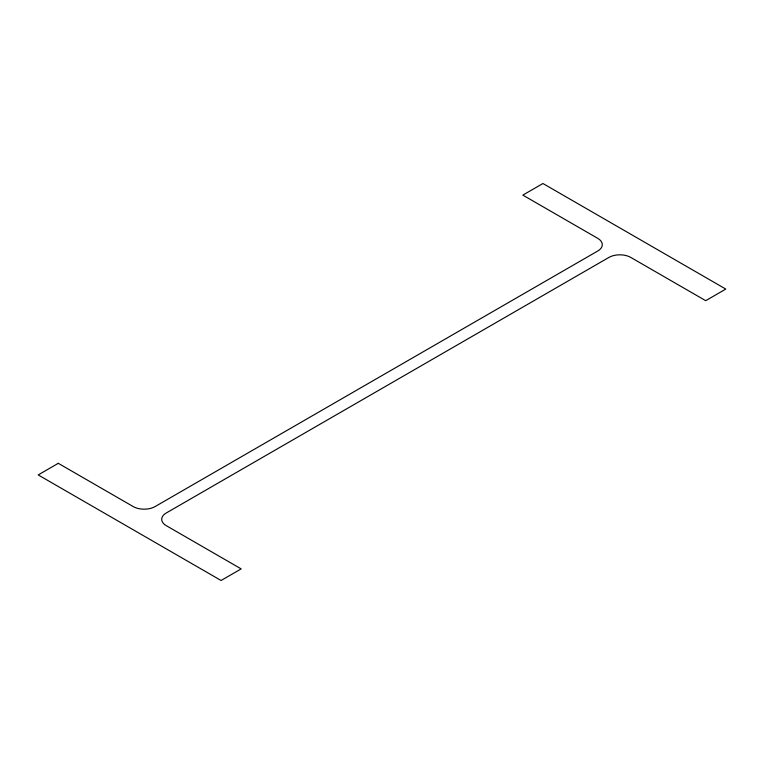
<?xml version="1.0" encoding="UTF-8"?>
<svg xmlns="http://www.w3.org/2000/svg" width="764" height="764" viewBox="0 0 764 764"><rect width="100%" height="100%" fill="white"/><g stroke="black" fill="none" stroke-linecap="round" stroke-linejoin="round"><path stroke-width="1.15" d="M58.293 463.318L38.2 474.921L221.063 580.487L241.157 568.894L166.256 525.651A15.5 8.948 0 0 1 166.256 512.988L608.889 257.439A15.5 8.948 0 0 1 630.806 257.439L705.707 300.682L725.8 289.078L542.937 183.513L522.843 195.107L597.744 238.349A15.5 8.948 0 0 1 597.744 251.012L155.111 506.561A15.5 8.948 0 0 1 133.194 506.561L58.293 463.318"/></g></svg>
